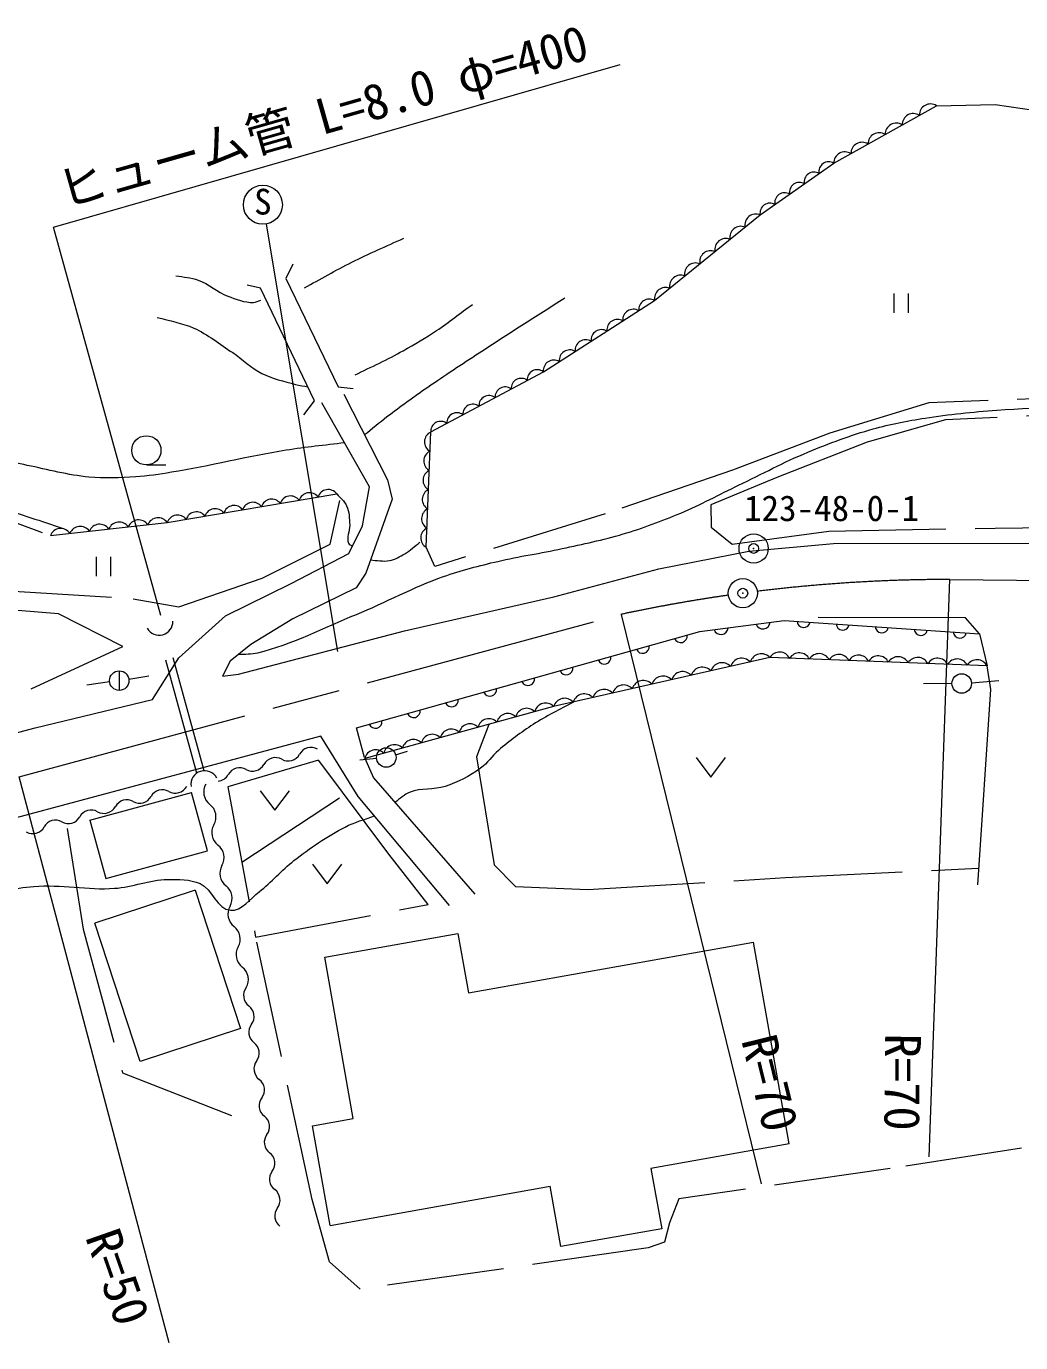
# Model space of a CAD drawing. Units: millimetres, scale not verified. Extents: x 40000 to 680000, y 20000 to 380000.
# Drawn here: x 329673 to 380657, y 274065 to 341548 of the extents above; entities that cross this region are included whole.
import ezdxf
from ezdxf.enums import TextEntityAlignment as Align

# ---------------------------------------------------------------- set-up
doc = ezdxf.new("R2010")
doc.units = ezdxf.units.MM
doc.header["$LTSCALE"] = 1000
doc.header["$PDMODE"] = 32
doc.header["$PDSIZE"] = 500
doc.linetypes.add('CHAIN', pattern=[18.5, 12, -1.5, 3.5, -1.5])
doc.linetypes.add('DASHED', pattern=[7.5, 6, -1.5])
for name, color, linetype, lineweight in [('M-BGD', 7, 'Continuous', 13), ('M-BGD-EXST', 7, 'Continuous', 13), ('M-BMK', 2, 'CHAIN', 13), ('M-BMK-SRVR', 3, 'Continuous', 13), ('M-STR-HTXT', 7, 'Continuous', 13)]:
    doc.layers.add(name, color=color, linetype=linetype, lineweight=lineweight)
doc.styles.add('ＭＳ ゴシック', font='')
doc.styles.get('ＭＳ ゴシック').set_extended_font_data('MS Gothic')

msp = doc.modelspace()

# ---------------------------------------------------------------- linework, layer by layer
at = {"layer": 'M-BGD'}
for p, q in [((371076, 334531), (376337, 337480)), ((367300, 331879), (371076, 334531)), ((361890, 327488), (367300, 331879)), ((343332, 329354), (342983, 328628)), ((341682, 328119), (340994, 328270)), ((344451, 322344), (341682, 328119)), ((342983, 328628), (345670, 323074)), ((356184, 323839), (361890, 327488)), ((350407, 320751), (356184, 323839)), ((345670, 323074), (346434, 322980)), ((345947, 322698), (348196, 318300)), ((343894, 321632), (344451, 322344)), ((347273, 317938), (344827, 322252)), ((350180, 314839), (350407, 320751)), ((346905, 315944), (347273, 317938)), ((348196, 318300), (348436, 317310)), ((336902, 316107), (345595, 317578)), ((348436, 317310), (347078, 313520)), ((330905, 315447), (336902, 316107)), ((346212, 314516), (346905, 315944)), ((343257, 312988), (346212, 314516)), ((362098, 313732), (366722, 314637)), ((366722, 314637), (371064, 315033)), ((371064, 315033), (396200, 315087)), ((347078, 313520), (346583, 312770)), ((356724, 312304), (362098, 313732)), ((339877, 311334), (343257, 312988)), ((346583, 312770), (343331, 311172)), ((349058, 310564), (356724, 312304)), ((337501, 309170), (339877, 311334)), ((343331, 311172), (341181, 309857)), ((377829, 311220), (370266, 311249)), ((378538, 310409), (377829, 311220)), ((340559, 308344), (349058, 310564)), ((346605, 305587), (364214, 310529)), ((364214, 310529), (368525, 311094)), ((368525, 311094), (378538, 310409)), ((341181, 309857), (340120, 309008)), ((378538, 310409), (378934, 308756)), ((336143, 307034), (337501, 309170)), ((367800, 309186), (356705, 306676)), ((378934, 308756), (367800, 309186)), ((340120, 309008), (339724, 308230)), ((379122, 307548), (378934, 308756)), ((339724, 308230), (340559, 308344)), ((378464, 297541), (379122, 307548)), ((330123, 305592), (336143, 307034)), ((356705, 306676), (347028, 304011)), ((325663, 304404), (330123, 305592)), ((344778, 305156), (327270, 300462)), ((346692, 302073), (344778, 305156)), ((347008, 304056), (346605, 305587)), ((347008, 304056), (347477, 303020)), ((347477, 303020), (352675, 297057)), ((332930, 300856), (338150, 302277)), ((338964, 299286), (338150, 302277)), ((351366, 296473), (346692, 302073)), ((332930, 300856), (333744, 297865)), ((333744, 297865), (338964, 299286)), ((338333, 297264), (333185, 295575)), ((338333, 297264), (340661, 290167)), ((335514, 288478), (333185, 295575)), ((344972, 293821), (351800, 295033)), ((351800, 295033), (352338, 292001)), ((352338, 292001), (366950, 294595)), ((368785, 284259), (366950, 294595)), ((346439, 285556), (344972, 293821)), ((340661, 290167), (335514, 288478)), ((344341, 285184), (346439, 285556)), ((345247, 280080), (344341, 285184)), ((368785, 284259), (361701, 283001)), ((361701, 283001), (362250, 279908)), ((345247, 280080), (356536, 282084)), ((357085, 278991), (356536, 282084)), ((362250, 279908), (357085, 278991))]:
    msp.add_line(p, q, dxfattribs=at)
at = {"layer": 'M-BGD', "linetype": 'DASHED'}
for p, q in [((376337, 337480), (379346, 337543)), ((379346, 337543), (382556, 337062)), ((393974, 322960), (375943, 322238)), ((375943, 322238), (370872, 320690)), ((376805, 321378), (372787, 320223)), ((386949, 321809), (376805, 321378)), ((370872, 320690), (365887, 318802)), ((372787, 320223), (368162, 318419)), ((365887, 318802), (359353, 316553)), ((368162, 318419), (364768, 317019)), ((324851, 317691), (330905, 315447)), ((345252, 315005), (345740, 317233)), ((359353, 316553), (350613, 313859)), ((364768, 317019), (364789, 315874)), ((364789, 315874), (365859, 314996)), ((370823, 315675), (379351, 315823)), ((379351, 315823), (399483, 315993)), ((365859, 314996), (370823, 315675)), ((341773, 313266), (345252, 315005)), ((350613, 313859), (350180, 314839)), ((337488, 311781), (341773, 313266)), ((328047, 312650), (335154, 312205)), ((331322, 311432), (327051, 311772)), ((335154, 312205), (337488, 311781)), ((334618, 309749), (331322, 311432)), ((338797, 303388), (336859, 310443)), ((329922, 307586), (334618, 309749)), ((338416, 303263), (336474, 310333)), ((323247, 305634), (329922, 307586)), ((353379, 305760), (352756, 304100)), ((344657, 303934), (340003, 302559)), ((348254, 299102), (344657, 303934)), ((352756, 304100), (353663, 298569)), ((340003, 302559), (341431, 294857)), ((340720, 298692), (345971, 302169)), ((331764, 300417), (332580, 295263)), ((350276, 296530), (348254, 299102)), ((353663, 298569), (354751, 297451)), ((368592, 297905), (378484, 298398)), ((358468, 297300), (368592, 297905)), ((354751, 297451), (358468, 297300)), ((341431, 294857), (350276, 296530)), ((332580, 295263), (334600, 287893)), ((344332, 281399), (341431, 294857)), ((334600, 287893), (341065, 285358)), ((380696, 284028), (373967, 282994)), ((373967, 282994), (363123, 281446)), ((363123, 281446), (362653, 280211)), ((345219, 278216), (344332, 281399)), ((362653, 280211), (362397, 279217)), ((361558, 278921), (346790, 276806)), ((362397, 279217), (361558, 278921)), ((346790, 276806), (345219, 278216))]:
    msp.add_line(p, q, dxfattribs=at)
at = {"layer": 'M-BGD'}
for centre, radius, start, end in [((376031, 336998), 571, 57.60312, 180.93673), ((375154, 336506), 571, 57.60312, 180.93673), ((373401, 335523), 571, 57.60312, 180.93673), ((374277, 336015), 571, 57.60312, 180.93673), ((372524, 335032), 571, 57.60312, 180.93673), ((371647, 334540), 571, 57.60312, 180.93673), ((370061, 333568), 505, 59.01671, 191.13998), ((370816, 334098), 505, 59.01671, 191.13998), ((369306, 333038), 505, 59.01671, 191.13998), ((368550, 332507), 505, 59.01671, 191.13998), ((367795, 331977), 505, 59.01671, 191.13998), ((367079, 331362), 563, 66.90569, 191.23126), ((365534, 330107), 563, 66.90569, 191.23126), ((366306, 330734), 563, 66.90569, 191.23126), ((364761, 329480), 563, 66.90569, 191.23126), ((363988, 328852), 563, 66.90569, 191.23126), ((363215, 328225), 563, 66.90569, 191.23126), ((362442, 327598), 563, 66.90569, 191.23126), ((361612, 327025), 540, 58.99086, 186.19926), ((360797, 326504), 540, 58.99086, 186.19926), ((359166, 325461), 540, 58.99086, 186.19926), ((359982, 325983), 540, 58.99086, 186.19926), ((358351, 324940), 540, 58.99086, 186.19926), ((357536, 324419), 540, 58.99086, 186.19926), ((355872, 323429), 515, 52.79773, 183.4582), ((356721, 323898), 540, 58.99086, 186.19926), ((355047, 322988), 515, 52.79773, 183.4582), ((353397, 322106), 515, 52.79773, 183.4582), ((354222, 322547), 515, 52.79773, 183.4582), ((352571, 321664), 515, 52.79773, 183.4582), ((350921, 320782), 515, 52.79773, 183.4582), ((351746, 321223), 515, 52.79773, 183.4582), ((350643, 320248), 555, 115.16477, 240.45109), ((350605, 319263), 555, 115.16477, 240.45109), ((350567, 318278), 555, 115.16477, 240.45109), ((342256, 316760), 550, 36.62965, 162.57704), ((343221, 316923), 550, 36.62965, 162.57704), ((344187, 317087), 550, 36.62965, 162.57704), ((345153, 317250), 550, 36.62965, 162.57704), ((350529, 317293), 555, 115.16477, 240.45109), ((338392, 316106), 550, 36.62965, 162.57704), ((339358, 316270), 550, 36.62965, 162.57704), ((340324, 316433), 550, 36.62965, 162.57704), ((341290, 316596), 550, 36.62965, 162.57704), ((350492, 316307), 555, 115.16477, 240.45109), ((332434, 315343), 571, 34.62757, 157.93415), ((333433, 315453), 571, 34.62757, 157.93415), ((334433, 315563), 571, 34.62757, 157.93415), ((335432, 315673), 571, 34.62757, 157.93415), ((336432, 315783), 571, 34.62757, 157.93415), ((337426, 315943), 550, 36.62965, 162.57704), ((350454, 315322), 555, 115.16477, 240.45109), ((331434, 315233), 571, 34.62757, 157.93415), ((336483, 311033), 700, 209.58257, 2.0316), ((365283, 310739), 369, 198.20956, 356.69904), ((367438, 311021), 369, 198.20956, 356.69904), ((369529, 311061), 336, 182.31923, 349.8537), ((371531, 310924), 336, 182.31923, 349.8537), ((373534, 310787), 336, 182.31923, 349.8537), ((375537, 310650), 336, 182.31923, 349.8537), ((377539, 310513), 336, 182.31923, 349.8537), ((361268, 309745), 341, 202.61185, 8.7472), ((363224, 310294), 341, 202.61185, 8.7472), ((359311, 309196), 341, 202.61185, 8.7472), ((366352, 308556), 596, 42.50176, 162.9909), ((367361, 308784), 596, 42.50176, 162.9909), ((368295, 308889), 578, 26.51218, 149.06669), ((369307, 308850), 578, 26.51218, 149.06669), ((370320, 308811), 578, 26.51218, 149.06669), ((371332, 308772), 578, 26.51218, 149.06669), ((372344, 308733), 578, 26.51218, 149.06669), ((373356, 308694), 578, 26.51218, 149.06669), ((374369, 308655), 578, 26.51218, 149.06669), ((375381, 308616), 578, 26.51218, 149.06669), ((376393, 308577), 578, 26.51218, 149.06669), ((377405, 308538), 578, 26.51218, 149.06669), ((378417, 308499), 578, 26.51218, 149.06669), ((357355, 308647), 341, 202.61185, 8.7472), ((363326, 307871), 596, 42.50176, 162.9909), ((364335, 308099), 596, 42.50176, 162.9909), ((365343, 308328), 596, 42.50176, 162.9909), ((355398, 308098), 341, 202.61185, 8.7472), ((360300, 307187), 596, 42.50176, 162.9909), ((361309, 307415), 596, 42.50176, 162.9909), ((362317, 307643), 596, 42.50176, 162.9909), ((351485, 306999), 341, 202.61185, 8.7472), ((353442, 307549), 341, 202.61185, 8.7472), ((357274, 306502), 596, 42.50176, 162.9909), ((358283, 306730), 596, 42.50176, 162.9909), ((359291, 306959), 596, 42.50176, 162.9909), ((349529, 306450), 341, 202.61185, 8.7472), ((355325, 306017), 570, 43.66111, 167.14574), ((356292, 306283), 570, 43.66111, 167.14574), ((347572, 305901), 341, 202.61185, 8.7472), ((352422, 305217), 570, 43.66111, 167.14574), ((353390, 305483), 570, 43.66111, 167.14574), ((354357, 305750), 570, 43.66111, 167.14574), ((350487, 304684), 570, 43.66111, 167.14574), ((351454, 304950), 570, 43.66111, 167.14574), ((344266, 303916), 664, 60.20741, 151.54985), ((347584, 303884), 570, 43.66111, 167.14574), ((348552, 304150), 570, 43.66111, 167.14574), ((349519, 304417), 570, 43.66111, 167.14574), ((341271, 304029), 664, 240.20741, 331.54985), ((342439, 303396), 664, 60.20741, 151.54985), ((343099, 304548), 664, 240.20741, 331.54985), ((338817, 302683), 705, 27.75065, 188.28888), ((339444, 303509), 664, 275.04977, 331.54985), ((340612, 302876), 664, 60.20741, 151.54985), ((336652, 301750), 664, 60.20741, 151.54985), ((337312, 302902), 664, 240.20741, 331.54985), ((339574, 302301), 808, 150.04115, 232.45106), ((334825, 301230), 664, 60.20741, 151.54985), ((335485, 302383), 664, 240.20741, 331.54985), ((338590, 301020), 808, 330.04115, 52.45106), ((331830, 301343), 664, 240.20741, 331.54985), ((332998, 300710), 664, 60.20741, 151.54985), ((333657, 301863), 664, 240.20741, 331.54985), ((330003, 300823), 664, 240.20741, 331.54985), ((331170, 300191), 664, 60.20741, 151.54985), ((339989, 300214), 808, 150.04115, 232.45106), ((339005, 298933), 808, 330.04115, 52.45106), ((340404, 298126), 808, 150.04115, 232.45106), ((339420, 296846), 808, 330.04115, 52.45106), ((340819, 296039), 808, 150.04115, 232.45106), ((339835, 294759), 808, 330.04115, 52.45106), ((341234, 293952), 808, 150.04115, 232.45106), ((340250, 292671), 808, 330.04115, 52.45106), ((341476, 291862), 665, 142.40329, 233.67662), ((340688, 290791), 665, 322.40329, 53.67662), ((341742, 289980), 665, 142.40329, 233.67662), ((340954, 288908), 665, 322.40329, 53.67662), ((342008, 288097), 665, 142.40329, 233.67662), ((341220, 287026), 665, 322.40329, 53.67662), ((342274, 286214), 665, 142.40329, 233.67662), ((341486, 285143), 665, 322.40329, 53.67662), ((342540, 284332), 665, 142.40329, 233.67662), ((341752, 283260), 665, 322.40329, 53.67662), ((342806, 282449), 665, 142.40329, 233.67662), ((342018, 281377), 665, 322.40329, 53.67662), ((343072, 280566), 665, 142.40329, 233.67662)]:
    msp.add_arc(centre, radius, start, end, dxfattribs=at)
for points, knots in [([(343932, 328142), (344743, 328580), (345541, 329044), (346365, 329457), (347238, 329894), (348137, 330277), (349024, 330687)], [0, 0, 0, 0, 1, 1, 1, 2, 2, 2, 2]), ([(337342, 328764), (337724, 328688), (338121, 328670), (338487, 328538), (339027, 328343), (339466, 327925), (340001, 327717), (340422, 327554), (340864, 327382), (341316, 327392), (341449, 327395), (341570, 327467), (341698, 327505)], [0, 0, 0, 0, 1, 1, 1, 2, 2, 2, 3, 3, 3, 4, 4, 4, 4]), ([(346539, 323674), (347359, 324089), (348196, 324473), (349000, 324919), (349583, 325241), (350157, 325582), (350711, 325951), (351343, 326371), (351937, 326847), (352550, 327294)], [0, 0, 0, 0, 1, 1, 1, 2, 2, 2, 3, 3, 3, 3]), ([(357288, 327620), (355821, 326677), (354347, 325746), (352889, 324791), (352008, 324214), (351124, 323639), (350259, 323038), (349551, 322546), (348850, 322047), (348166, 321524), (347776, 321226), (347402, 320908), (347020, 320599)], [0, 0, 0, 0, 1, 1, 1, 2, 2, 2, 3, 3, 3, 4, 4, 4, 4]), ([(336380, 326628), (337007, 326445), (337665, 326346), (338261, 326077), (338977, 325753), (339603, 325257), (340255, 324818), (340760, 324479), (341197, 324031), (341740, 323757), (342284, 323483), (342890, 323347), (343480, 323192), (343686, 323137), (343897, 323107), (344106, 323064)], [0, 0, 0, 0, 1, 1, 1, 2, 2, 2, 3, 3, 3, 4, 4, 4, 5, 5, 5, 5]), ([(340542, 309346), (340876, 309377), (341217, 309361), (341543, 309437), (343302, 309851), (344925, 310711), (346596, 311399), (348097, 312016), (349530, 312798), (351059, 313341), (351969, 313664), (352910, 313896), (353850, 314120), (354941, 314380), (356055, 314534), (357150, 314774), (358196, 315003), (359248, 315214), (360274, 315522), (361277, 315824), (362262, 316190), (363228, 316597), (364239, 317023), (365205, 317550), (366195, 318024), (367376, 318589), (368531, 319212), (369740, 319714), (370835, 320169), (371949, 320588), (373090, 320909), (373964, 321154), (374859, 321319), (375755, 321462), (376973, 321655), (378203, 321778), (379432, 321870), (381759, 322045), (384094, 322051), (386425, 322147), (389463, 322273), (392497, 322527), (395537, 322540), (398287, 322553), (401041, 322491), (403781, 322258), (405127, 322144), (406473, 321982), (407797, 321711), (409694, 321324), (411517, 320635), (413398, 320178), (414590, 319888), (415794, 319648), (416998, 319412)], [0, 0, 0, 0, 1, 1, 1, 2, 2, 2, 3, 3, 3, 4, 4, 4, 5, 5, 5, 6, 6, 6, 7, 7, 7, 8, 8, 8, 9, 9, 9, 10, 10, 10, 11, 11, 11, 12, 12, 12, 13, 13, 13, 14, 14, 14, 15, 15, 15, 16, 16, 16, 17, 17, 17, 18, 18, 18, 18]), ([(262273, 281789), (265785, 281977), (269302, 282090), (272810, 282353), (274347, 282469), (275899, 282511), (277413, 282799), (278822, 283067), (280229, 283426), (281550, 283987), (282226, 284274), (283092, 284453), (283459, 285090), (283865, 285794), (283425, 286717), (283459, 287529), (283537, 289401), (283881, 291257), (283926, 293130), (283978, 295330), (283440, 297541), (283692, 299727), (283828, 300907), (284269, 302032), (284626, 303164), (285210, 305020), (285843, 306865), (286599, 308659), (287465, 310716), (288448, 312728), (289526, 314683), (289992, 315529), (290357, 316476), (291054, 317144), (291563, 317633), (292198, 318101), (292899, 318184), (293513, 318256), (294087, 317843), (294681, 317674), (295388, 317475), (296068, 317093), (296803, 317080), (297193, 317074), (297593, 317180), (297941, 317356), (298684, 317733), (299114, 318579), (299850, 318968), (300689, 319412), (301654, 319602), (302594, 319732), (306431, 320263), (310343, 319883), (314216, 319771), (315777, 319726), (317340, 319655), (318893, 319485), (320569, 319300), (322264, 319140), (323889, 318689), (325421, 318265), (326821, 317459), (328312, 316907), (329367, 316517), (330443, 316187), (331509, 315827)], [0, 0, 0, 0, 1, 1, 1, 2, 2, 2, 3, 3, 3, 4, 4, 4, 5, 5, 5, 6, 6, 6, 7, 7, 7, 8, 8, 8, 9, 9, 9, 10, 10, 10, 11, 11, 11, 12, 12, 12, 13, 13, 13, 14, 14, 14, 15, 15, 15, 16, 16, 16, 17, 17, 17, 18, 18, 18, 19, 19, 19, 20, 20, 20, 21, 21, 21, 22, 22, 22, 22]), ([(345992, 320197), (344992, 320070), (343988, 319974), (342993, 319815), (341021, 319501), (339081, 319000), (337110, 318684), (336503, 318587), (335894, 318489), (335280, 318448), (334484, 318396), (333681, 318365), (332886, 318439), (331815, 318538), (330770, 318822), (329718, 319042), (328778, 319239), (327846, 319470), (326910, 319683)], [0, 0, 0, 0, 1, 1, 1, 2, 2, 2, 3, 3, 3, 4, 4, 4, 5, 5, 5, 6, 6, 6, 6]), ([(345595, 317578), (345761, 317376), (345986, 317210), (346094, 316971), (346232, 316666), (346237, 316313), (346253, 315978), (346268, 315669), (346065, 315333), (346194, 315052), (346230, 314975), (346330, 314949), (346398, 314898)], [0, 0, 0, 0, 1, 1, 1, 2, 2, 2, 3, 3, 3, 4, 4, 4, 4]), ([(347318, 314189), (347642, 314179), (347972, 314098), (348289, 314160), (348571, 314215), (348830, 314361), (349077, 314507), (349357, 314673), (349594, 314901), (349852, 315098)], [0, 0, 0, 0, 1, 1, 1, 2, 2, 2, 3, 3, 3, 3]), ([(357725, 306907), (357038, 306524), (356323, 306187), (355663, 305759), (355042, 305356), (354445, 304912), (353884, 304427), (353557, 304145), (353314, 303768), (352965, 303514), (352413, 303113), (351793, 302790), (351144, 302577), (350568, 302388), (349911, 302514), (349347, 302290), (349057, 302175), (348830, 301940), (348572, 301764)], [0, 0, 0, 0, 1, 1, 1, 2, 2, 2, 3, 3, 3, 4, 4, 4, 5, 5, 5, 6, 6, 6, 6]), ([(307821, 276029), (308851, 278030), (309791, 280080), (310910, 282032), (311886, 283735), (312874, 285444), (314067, 287002), (314893, 288081), (315834, 289075), (316820, 290011), (317657, 290806), (318577, 291511), (319493, 292213), (320749, 293176), (322009, 294145), (323361, 294967), (324544, 295685), (325748, 296407), (327055, 296861), (328020, 297196), (329045, 297364), (330063, 297452), (331438, 297570), (332825, 297258), (334200, 297358), (335115, 297424), (335997, 297797), (336913, 297814), (337473, 297825), (338069, 297830), (338579, 297599), (339210, 297314), (339450, 296281), (340141, 296230), (340724, 296187), (341150, 296824), (341614, 297179), (342249, 297664), (342763, 298294), (343396, 298782), (344224, 299420), (345088, 300025), (346019, 300501), (346497, 300746), (347022, 300885), (347523, 301077)], [0, 0, 0, 0, 1, 1, 1, 2, 2, 2, 3, 3, 3, 4, 4, 4, 5, 5, 5, 6, 6, 6, 7, 7, 7, 8, 8, 8, 9, 9, 9, 10, 10, 10, 11, 11, 11, 12, 12, 12, 13, 13, 13, 14, 14, 14, 15, 15, 15, 15])]:
    msp.add_open_spline(points, degree=3, knots=knots, dxfattribs=at)
at = {"layer": 'M-BGD-EXST'}
for p, q in [((341967, 331414), (345632, 309501)), ((374146, 327856), (374146, 326856)), ((374896, 327856), (374896, 326856)), ((335827, 319061), (336827, 319061)), ((333247, 314359), (333247, 313359)), ((333997, 314359), (333997, 313359)), ((334437, 308506), (334437, 307506)), ((333942, 307937), (332773, 307776)), ((334931, 308084), (335953, 308247)), ((377132, 307856), (375679, 307847)), ((378131, 307900), (379532, 308016)), ((348608, 304209), (349224, 304396)), ((347632, 304013), (346766, 303924)), ((364023, 304059), (364773, 303059)), ((364773, 303059), (365523, 304059)), ((341670, 302356), (342420, 301356)), ((342420, 301356), (343170, 302356)), ((344350, 298589), (345100, 297589)), ((345100, 297589), (345850, 298589))]:
    msp.add_line(p, q, dxfattribs=at)
for centre, radius in [((341802, 332401), 1000), ((335827, 319811), 750), ((334437, 308006), 500), ((377632, 307859), 500), ((348130, 304064), 500)]:
    msp.add_circle(centre, radius, dxfattribs=at)
at = {"layer": 'M-BMK'}
for p, q in [((377017, 313189), (416251, 312821)), ((329299, 303076), (360164, 311401))]:
    msp.add_line(p, q, dxfattribs=at)
for start, end in [(89.98205, 97.05841), (98.1318, 102.13273)]:
    msp.add_arc((376992, 233121), 80068, start, end, dxfattribs=at)
at = {"layer": 'M-BMK-SRVR'}
for centre in [(366966, 314779), (366410, 312487)]:
    msp.add_circle(centre, 750, dxfattribs=at)
for p in [(366966, 314779), (366410, 312487)]:
    msp.add_point(p, dxfattribs=at)
at = {"layer": 'M-STR-HTXT'}
for p, q in [((331075, 331253), (360117, 339584)), ((336568, 311345), (331075, 331253)), ((375966, 283594), (377017, 313189)), ((360164, 311401), (367353, 282208)), ((336995, 274065), (329299, 303076))]:
    msp.add_line(p, q, dxfattribs=at)

# ---------------------------------------------------------------- texts
at = {"layer": 'M-BGD-EXST', "style": 'ＭＳ ゴシック'}
msp.add_text('S', height=1320, dxfattribs=at).set_placement((341802, 331501), align=Align.BOTTOM_CENTER)
at = {"layer": 'M-BMK-SRVR', "style": 'ＭＳ ゴシック'}
msp.add_text('123-48-0-1', height=1320, dxfattribs=at).set_placement((370961, 316843), align=Align.MIDDLE_CENTER)
at = {"layer": 'M-STR-HTXT', "style": 'ＭＳ ゴシック'}
for s, rotation, p in [('ヒューム管 L=8.0 φ=400', 15.882, (331754, 331675)), ('R=70', 283.834, (365788, 289447)), ('R=70', 269.477, (373161, 289931)), ('R=50', 289.325, (332159, 279306))]:
    msp.add_text(s, height=1833, rotation=rotation, dxfattribs=at).set_placement(p, align=Align.BOTTOM_LEFT)

doc.saveas('drawing.dxf')
